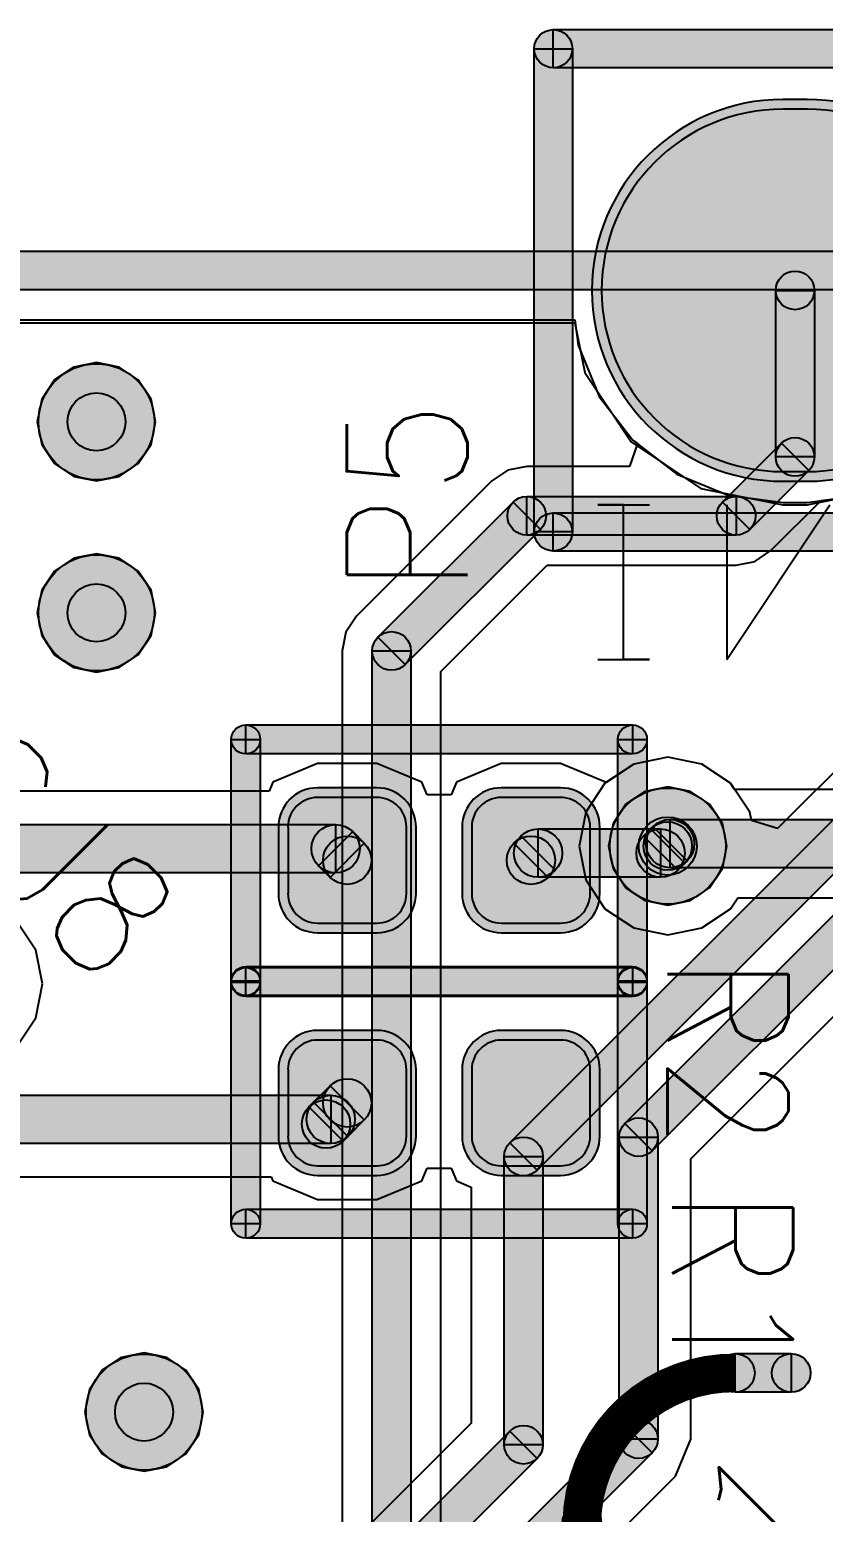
# Model space of a CAD drawing. Header units: millimetres. Extents: x -4 to 157, y -60 to 103.
# Drawn here: x 37.17 to 53.59, y 48.52 to 79.19 of the extents above; entities that cross this region are included whole.
import ezdxf

# ---------------------------------------------------------------- set-up
doc = ezdxf.new("R2010")
doc.units = ezdxf.units.MM
for name, color, linetype, true_color in [('BottomLayer', 5, 'Continuous', 0x0000ff), ('BottomOverlay', 7, 'Continuous', 0x999900), ('BottomPaste', 7, 'Continuous', 0x7f0000), ('BottomSolder', 6, 'Continuous', 0xff00ff), ('KeepOutLayer', 6, 'Continuous', 0xff00ff), ('MidLayer1', 7, 'Continuous', 0x7f0000), ('MidLayer2', 7, 'Continuous', 0x3f7f00), ('MultiLayer', 7, 'Continuous', 0xc0c0c0), ('TopLayer', 1, 'Continuous', 0xff0000), ('TopOverlay', 2, 'Continuous', 0xffff00), ('TopSolder', 7, 'Continuous', 0x7f007f)]:
    doc.layers.add(name, color=color, linetype=linetype, true_color=true_color)
doc.styles.add('textstyle34', font='standard')
doc.styles.add('textstyle35', font='standard')
doc.styles.add('textstyle36', font='standard')
doc.styles.add('textstyle38', font='standard')
doc.styles.add('textstyle49', font='standard')

msp = doc.modelspace()

# ---------------------------------------------------------------- hatches: boundary and pattern name
at = {"layer": 'BottomLayer', "true_color": 0x0000ff}
h = msp.add_hatch(color=5, dxfattribs=at)
edge = h.paths.add_edge_path(flags=0)
edge.add_arc((53.25, 73.8), 3.75, 270, 450)
edge.add_line((53.25, 77.55), (52.75, 77.55))
edge.add_arc((52.75, 73.8), 3.75, 90, 270)
edge.add_line((52.75, 70.05), (53.25, 70.05))
h = msp.add_hatch(color=5, dxfattribs=at)
edge = h.paths.add_edge_path(flags=0)
edge.add_arc((38.551, 71.081), 1.2, 0, 360)
h = msp.add_hatch(color=5, dxfattribs=at)
edge = h.paths.add_edge_path(flags=0)
edge.add_arc((38.551, 67.126), 1.2, 0, 360)
for points in [[(47.667, 55.597), (47.101, 56.163), (55.624, 64.685), (56.189, 64.12)], [(50.046, 55.996), (49.48, 56.562), (56.204, 63.285), (56.769, 62.72)], [(30.185, 61.747), (30.185, 62.747), (43.498, 62.747), (43.498, 61.747)], [(43.145, 61.894), (43.852, 62.601), (44.091, 62.361), (43.384, 61.654)], [(47.685, 61.656), (47.685, 62.656), (50.219, 62.656), (50.219, 61.656)], [(50.573, 61.802), (49.866, 62.509), (50.013, 62.657), (50.72, 61.95)], [(47.891, 61.654), (47.184, 62.361), (47.332, 62.509), (48.039, 61.802)], [(30.185, 56.147), (30.185, 57.147), (43.397, 57.147), (43.397, 56.147)], [(43.751, 56.294), (43.043, 57.001), (43.384, 57.342), (44.091, 56.635)], [(43.654, 56.197), (42.946, 56.904), (43.043, 57.001), (43.751, 56.294)], [(50.163, 50.031), (49.363, 50.031), (49.363, 56.279), (50.163, 56.279)], [(47.784, 49.916), (46.984, 49.916), (46.984, 55.88), (47.784, 55.88)], [(40.521, 40.224), (39.956, 40.79), (49.48, 50.314), (50.046, 49.749)], [(37.85, 39.815), (37.284, 40.381), (47.101, 50.198), (47.667, 49.633)]]:
    msp.add_hatch(color=5, dxfattribs=at).paths.add_polyline_path(points, flags=0)
h = msp.add_hatch(color=5, dxfattribs=at)
edge = h.paths.add_edge_path(flags=0)
edge.add_arc((50.367, 62.303), 1.2, 0, 360)
h = msp.add_hatch(color=5, dxfattribs=at)
edge = h.paths.add_edge_path(flags=0)
edge.add_arc((44.35, 61.32), 0.613, 270, 360)
edge.add_line((44.963, 61.32), (44.963, 62.695))
edge.add_arc((44.35, 62.695), 0.613, 0, 90)
edge.add_line((44.35, 63.308), (43.125, 63.308))
edge.add_arc((43.125, 62.695), 0.613, 90, 180)
edge.add_line((42.513, 62.695), (42.513, 61.32))
edge.add_arc((43.125, 61.32), 0.613, 180, 270)
edge.add_line((43.125, 60.708), (44.35, 60.708))
h = msp.add_hatch(color=5, dxfattribs=at)
edge = h.paths.add_edge_path(flags=0)
edge.add_arc((48.15, 61.32), 0.613, 270, 360)
edge.add_line((48.763, 61.32), (48.763, 62.695))
edge.add_arc((48.15, 62.695), 0.613, 0, 90)
edge.add_line((48.15, 63.308), (46.925, 63.308))
edge.add_arc((46.925, 62.695), 0.613, 90, 180)
edge.add_line((46.313, 62.695), (46.313, 61.32))
edge.add_arc((46.925, 61.32), 0.613, 180, 270)
edge.add_line((46.925, 60.708), (48.15, 60.708))
h = msp.add_hatch(color=5, dxfattribs=at)
edge = h.paths.add_edge_path(flags=0)
edge.add_arc((43.498, 62.247), 0.5, 0, 360)
h = msp.add_hatch(color=5, dxfattribs=at)
edge = h.paths.add_edge_path(flags=0)
edge.add_arc((43.498, 62.247), 0.5, 0, 360)
h = msp.add_hatch(color=5, dxfattribs=at)
edge = h.paths.add_edge_path(flags=0)
edge.add_arc((47.685, 62.156), 0.5, 0, 360)
h = msp.add_hatch(color=5, dxfattribs=at)
edge = h.paths.add_edge_path(flags=0)
edge.add_arc((47.685, 62.156), 0.5, 0, 360)
h = msp.add_hatch(color=5, dxfattribs=at)
edge = h.paths.add_edge_path(flags=0)
edge.add_arc((50.219, 62.156), 0.5, 0, 360)
h = msp.add_hatch(color=5, dxfattribs=at)
edge = h.paths.add_edge_path(flags=0)
edge.add_arc((50.219, 62.156), 0.5, 0, 360)
h = msp.add_hatch(color=5, dxfattribs=at)
edge = h.paths.add_edge_path(flags=0)
edge.add_arc((50.367, 62.303), 0.5, 0, 360)
h = msp.add_hatch(color=5, dxfattribs=at)
edge = h.paths.add_edge_path(flags=0)
edge.add_arc((43.738, 62.008), 0.5, 0, 360)
h = msp.add_hatch(color=5, dxfattribs=at)
edge = h.paths.add_edge_path(flags=0)
edge.add_arc((47.538, 62.008), 0.5, 0, 360)
h = msp.add_hatch(color=5, dxfattribs=at)
edge = h.paths.add_edge_path(flags=0)
edge.add_arc((44.35, 56.301), 0.613, 270, 360)
edge.add_line((44.963, 56.301), (44.963, 57.676))
edge.add_arc((44.35, 57.676), 0.613, 0, 90)
edge.add_line((44.35, 58.288), (43.125, 58.288))
edge.add_arc((43.125, 57.676), 0.613, 90, 180)
edge.add_line((42.513, 57.676), (42.513, 56.301))
edge.add_arc((43.125, 56.301), 0.613, 180, 270)
edge.add_line((43.125, 55.688), (44.35, 55.688))
h = msp.add_hatch(color=5, dxfattribs=at)
edge = h.paths.add_edge_path(flags=0)
edge.add_arc((48.15, 56.301), 0.613, 270, 360)
edge.add_line((48.763, 56.301), (48.763, 57.676))
edge.add_arc((48.15, 57.676), 0.613, 0, 90)
edge.add_line((48.15, 58.288), (46.925, 58.288))
edge.add_arc((46.925, 57.676), 0.613, 90, 180)
edge.add_line((46.313, 57.676), (46.313, 56.301))
edge.add_arc((46.925, 56.301), 0.613, 180, 270)
edge.add_line((46.925, 55.688), (48.15, 55.688))
h = msp.add_hatch(color=5, dxfattribs=at)
edge = h.paths.add_edge_path(flags=0)
edge.add_arc((43.738, 56.988), 0.5, 0, 360)
h = msp.add_hatch(color=5, dxfattribs=at)
edge = h.paths.add_edge_path(flags=0)
edge.add_arc((43.397, 56.647), 0.5, 0, 360)
h = msp.add_hatch(color=5, dxfattribs=at)
edge = h.paths.add_edge_path(flags=0)
edge.add_arc((43.397, 56.647), 0.5, 0, 360)
h = msp.add_hatch(color=5, dxfattribs=at)
edge = h.paths.add_edge_path(flags=0)
edge.add_arc((43.397, 56.647), 0.5, 0, 360)
h = msp.add_hatch(color=5, dxfattribs=at)
edge = h.paths.add_edge_path(flags=0)
edge.add_arc((43.3, 56.55), 0.5, 0, 360)
h = msp.add_hatch(color=5, dxfattribs=at)
edge = h.paths.add_edge_path(flags=0)
edge.add_arc((49.763, 56.279), 0.4, 0, 360)
h = msp.add_hatch(color=5, dxfattribs=at)
edge = h.paths.add_edge_path(flags=0)
edge.add_arc((49.763, 56.279), 0.4, 0, 360)
h = msp.add_hatch(color=5, dxfattribs=at)
edge = h.paths.add_edge_path(flags=0)
edge.add_arc((47.384, 55.88), 0.4, 0, 360)
h = msp.add_hatch(color=5, dxfattribs=at)
edge = h.paths.add_edge_path(flags=0)
edge.add_arc((47.384, 55.88), 0.4, 0, 360)
h = msp.add_hatch(color=5, dxfattribs=at)
edge = h.paths.add_edge_path(flags=0)
edge.add_arc((39.535, 50.591), 1.2, 0, 360)
h = msp.add_hatch(color=5, dxfattribs=at)
edge = h.paths.add_edge_path(flags=0)
edge.add_arc((47.384, 49.916), 0.4, 0, 360)
h = msp.add_hatch(color=5, dxfattribs=at)
edge = h.paths.add_edge_path(flags=0)
edge.add_arc((47.384, 49.916), 0.4, 0, 360)
h = msp.add_hatch(color=5, dxfattribs=at)
edge = h.paths.add_edge_path(flags=0)
edge.add_arc((49.763, 50.031), 0.4, 0, 360)
h = msp.add_hatch(color=5, dxfattribs=at)
edge = h.paths.add_edge_path(flags=0)
edge.add_arc((49.763, 50.031), 0.4, 0, 360)
at = {"layer": 'BottomOverlay', "true_color": 0x999900}
h = msp.add_hatch(color=54, dxfattribs=at)
edge = h.paths.add_edge_path(flags=0)
edge.add_arc((41.638, 64.508), 0.3, 0, 360)
h = msp.add_hatch(color=54, dxfattribs=at)
edge = h.paths.add_edge_path(flags=0)
edge.add_arc((41.638, 64.508), 0.3, 0, 360)
for points in [[(41.638, 64.208), (41.638, 64.808), (49.638, 64.808), (49.638, 64.208)], [(41.938, 59.508), (41.338, 59.508), (41.338, 64.508), (41.938, 64.508)], [(49.938, 59.508), (49.338, 59.508), (49.338, 64.508), (49.938, 64.508)], [(41.638, 59.208), (41.638, 59.808), (49.638, 59.808), (49.638, 59.208)], [(41.638, 59.188), (41.638, 59.788), (49.638, 59.788), (49.638, 59.188)], [(41.938, 54.488), (41.338, 54.488), (41.338, 59.488), (41.938, 59.488)], [(49.938, 54.488), (49.338, 54.488), (49.338, 59.488), (49.938, 59.488)], [(41.638, 54.188), (41.638, 54.788), (49.638, 54.788), (49.638, 54.188)]]:
    msp.add_hatch(color=54, dxfattribs=at).paths.add_polyline_path(points, flags=0)
h = msp.add_hatch(color=54, dxfattribs=at)
edge = h.paths.add_edge_path(flags=0)
edge.add_arc((49.638, 64.508), 0.3, 0, 360)
h = msp.add_hatch(color=54, dxfattribs=at)
edge = h.paths.add_edge_path(flags=0)
edge.add_arc((49.638, 64.508), 0.3, 0, 360)
h = msp.add_hatch(color=54, dxfattribs=at)
edge = h.paths.add_edge_path(flags=0)
edge.add_arc((41.638, 59.508), 0.3, 0, 360)
h = msp.add_hatch(color=54, dxfattribs=at)
edge = h.paths.add_edge_path(flags=0)
edge.add_arc((41.638, 59.508), 0.3, 0, 360)
h = msp.add_hatch(color=54, dxfattribs=at)
edge = h.paths.add_edge_path(flags=0)
edge.add_arc((41.638, 59.488), 0.3, 0, 360)
h = msp.add_hatch(color=54, dxfattribs=at)
edge = h.paths.add_edge_path(flags=0)
edge.add_arc((41.638, 59.488), 0.3, 0, 360)
h = msp.add_hatch(color=54, dxfattribs=at)
edge = h.paths.add_edge_path(flags=0)
edge.add_arc((49.638, 59.508), 0.3, 0, 360)
h = msp.add_hatch(color=54, dxfattribs=at)
edge = h.paths.add_edge_path(flags=0)
edge.add_arc((49.638, 59.508), 0.3, 0, 360)
h = msp.add_hatch(color=54, dxfattribs=at)
edge = h.paths.add_edge_path(flags=0)
edge.add_arc((49.638, 59.488), 0.3, 0, 360)
h = msp.add_hatch(color=54, dxfattribs=at)
edge = h.paths.add_edge_path(flags=0)
edge.add_arc((49.638, 59.488), 0.3, 0, 360)
h = msp.add_hatch(color=54, dxfattribs=at)
edge = h.paths.add_edge_path(flags=0)
edge.add_arc((41.638, 54.488), 0.3, 0, 360)
h = msp.add_hatch(color=54, dxfattribs=at)
edge = h.paths.add_edge_path(flags=0)
edge.add_arc((41.638, 54.488), 0.3, 0, 360)
h = msp.add_hatch(color=54, dxfattribs=at)
edge = h.paths.add_edge_path(flags=0)
edge.add_arc((49.638, 54.488), 0.3, 0, 360)
h = msp.add_hatch(color=54, dxfattribs=at)
edge = h.paths.add_edge_path(flags=0)
edge.add_arc((49.638, 54.488), 0.3, 0, 360)
at = {"layer": 'BottomPaste', "true_color": 0x7f0000}
h = msp.add_hatch(color=16, dxfattribs=at)
edge = h.paths.add_edge_path(flags=0)
edge.add_arc((44.35, 61.32), 0.613, 270, 360)
edge.add_line((44.963, 61.32), (44.963, 62.695))
edge.add_arc((44.35, 62.695), 0.613, 0, 90)
edge.add_line((44.35, 63.308), (43.125, 63.308))
edge.add_arc((43.125, 62.695), 0.613, 90, 180)
edge.add_line((42.513, 62.695), (42.513, 61.32))
edge.add_arc((43.125, 61.32), 0.613, 180, 270)
edge.add_line((43.125, 60.708), (44.35, 60.708))
h = msp.add_hatch(color=16, dxfattribs=at)
edge = h.paths.add_edge_path(flags=0)
edge.add_arc((48.15, 61.32), 0.613, 270, 360)
edge.add_line((48.763, 61.32), (48.763, 62.695))
edge.add_arc((48.15, 62.695), 0.613, 0, 90)
edge.add_line((48.15, 63.308), (46.925, 63.308))
edge.add_arc((46.925, 62.695), 0.613, 90, 180)
edge.add_line((46.313, 62.695), (46.313, 61.32))
edge.add_arc((46.925, 61.32), 0.613, 180, 270)
edge.add_line((46.925, 60.708), (48.15, 60.708))
h = msp.add_hatch(color=16, dxfattribs=at)
edge = h.paths.add_edge_path(flags=0)
edge.add_arc((44.35, 56.301), 0.613, 270, 360)
edge.add_line((44.963, 56.301), (44.963, 57.676))
edge.add_arc((44.35, 57.676), 0.613, 0, 90)
edge.add_line((44.35, 58.288), (43.125, 58.288))
edge.add_arc((43.125, 57.676), 0.613, 90, 180)
edge.add_line((42.513, 57.676), (42.513, 56.301))
edge.add_arc((43.125, 56.301), 0.613, 180, 270)
edge.add_line((43.125, 55.688), (44.35, 55.688))
h = msp.add_hatch(color=16, dxfattribs=at)
edge = h.paths.add_edge_path(flags=0)
edge.add_arc((48.15, 56.301), 0.613, 270, 360)
edge.add_line((48.763, 56.301), (48.763, 57.676))
edge.add_arc((48.15, 57.676), 0.613, 0, 90)
edge.add_line((48.15, 58.288), (46.925, 58.288))
edge.add_arc((46.925, 57.676), 0.613, 90, 180)
edge.add_line((46.313, 57.676), (46.313, 56.301))
edge.add_arc((46.925, 56.301), 0.613, 180, 270)
edge.add_line((46.925, 55.688), (48.15, 55.688))
at = {"layer": 'BottomSolder', "true_color": 0xff00ff}
h = msp.add_hatch(color=6, dxfattribs=at)
edge = h.paths.add_edge_path(flags=0)
edge.add_arc((53.25, 73.8), 3.95, 270, 450)
edge.add_line((53.25, 77.75), (52.75, 77.75))
edge.add_arc((52.75, 73.8), 3.95, 90, 270)
edge.add_line((52.75, 69.85), (53.25, 69.85))
h = msp.add_hatch(color=6, dxfattribs=at)
edge = h.paths.add_edge_path(flags=0)
edge.add_arc((44.35, 61.32), 0.812, 270, 360)
edge.add_line((45.163, 61.32), (45.163, 62.695))
edge.add_arc((44.35, 62.695), 0.812, 0, 90)
edge.add_line((44.35, 63.508), (43.125, 63.508))
edge.add_arc((43.125, 62.695), 0.812, 90, 180)
edge.add_line((42.313, 62.695), (42.313, 61.32))
edge.add_arc((43.125, 61.32), 0.812, 180, 270)
edge.add_line((43.125, 60.508), (44.35, 60.508))
h = msp.add_hatch(color=6, dxfattribs=at)
edge = h.paths.add_edge_path(flags=0)
edge.add_arc((48.15, 61.32), 0.812, 270, 360)
edge.add_line((48.963, 61.32), (48.963, 62.695))
edge.add_arc((48.15, 62.695), 0.812, 0, 90)
edge.add_line((48.15, 63.508), (46.925, 63.508))
edge.add_arc((46.925, 62.695), 0.812, 90, 180)
edge.add_line((46.113, 62.695), (46.113, 61.32))
edge.add_arc((46.925, 61.32), 0.812, 180, 270)
edge.add_line((46.925, 60.508), (48.15, 60.508))
h = msp.add_hatch(color=6, dxfattribs=at)
edge = h.paths.add_edge_path(flags=0)
edge.add_arc((44.35, 56.301), 0.812, 270, 360)
edge.add_line((45.163, 56.301), (45.163, 57.676))
edge.add_arc((44.35, 57.676), 0.812, 0, 90)
edge.add_line((44.35, 58.488), (43.125, 58.488))
edge.add_arc((43.125, 57.676), 0.812, 90, 180)
edge.add_line((42.313, 57.676), (42.313, 56.301))
edge.add_arc((43.125, 56.301), 0.812, 180, 270)
edge.add_line((43.125, 55.488), (44.35, 55.488))
h = msp.add_hatch(color=6, dxfattribs=at)
edge = h.paths.add_edge_path(flags=0)
edge.add_arc((48.15, 56.301), 0.812, 270, 360)
edge.add_line((48.963, 56.301), (48.963, 57.676))
edge.add_arc((48.15, 57.676), 0.812, 0, 90)
edge.add_line((48.15, 58.488), (46.925, 58.488))
edge.add_arc((46.925, 57.676), 0.812, 90, 180)
edge.add_line((46.113, 57.676), (46.113, 56.301))
edge.add_arc((46.925, 56.301), 0.812, 180, 270)
edge.add_line((46.925, 55.488), (48.15, 55.488))
at = {"layer": 'KeepOutLayer', "true_color": 0xff00ff}
msp.add_hatch(color=6, dxfattribs=at).paths.add_polyline_path([(33.63, 73.813), (33.63, 74.613), (112.37, 74.613), (112.37, 73.813)], flags=0)
at = {"layer": 'MidLayer1', "true_color": 0x7f0000}
h = msp.add_hatch(color=16, dxfattribs=at)
edge = h.paths.add_edge_path(flags=0)
edge.add_arc((53.25, 73.8), 3.75, 270, 450)
edge.add_line((53.25, 77.55), (52.75, 77.55))
edge.add_arc((52.75, 73.8), 3.75, 90, 270)
edge.add_line((52.75, 70.05), (53.25, 70.05))
h = msp.add_hatch(color=16, dxfattribs=at)
edge = h.paths.add_edge_path(flags=0)
edge.add_arc((38.551, 71.081), 1.2, 0, 360)
h = msp.add_hatch(color=16, dxfattribs=at)
edge = h.paths.add_edge_path(flags=0)
edge.add_arc((38.551, 67.126), 1.2, 0, 360)
h = msp.add_hatch(color=16, dxfattribs=at)
edge = h.paths.add_edge_path(flags=0)
edge.add_arc((50.367, 62.303), 0.6, 0, 360)
h = msp.add_hatch(color=16, dxfattribs=at)
edge = h.paths.add_edge_path(flags=0)
edge.add_arc((39.535, 50.591), 1.2, 0, 360)
at = {"layer": 'MidLayer2', "true_color": 0x3f7f00}
h = msp.add_hatch(color=76, dxfattribs=at)
edge = h.paths.add_edge_path(flags=0)
edge.add_arc((53.25, 73.8), 3.75, 270, 450)
edge.add_line((53.25, 77.55), (52.75, 77.55))
edge.add_arc((52.75, 73.8), 3.75, 90, 270)
edge.add_line((52.75, 70.05), (53.25, 70.05))
h = msp.add_hatch(color=76, dxfattribs=at)
edge = h.paths.add_edge_path(flags=0)
edge.add_arc((38.551, 71.081), 0.6, 0, 360)
h = msp.add_hatch(color=76, dxfattribs=at)
edge = h.paths.add_edge_path(flags=0)
edge.add_arc((38.551, 67.126), 0.6, 0, 360)
h = msp.add_hatch(color=76, dxfattribs=at)
edge = h.paths.add_edge_path(flags=0)
edge.add_arc((50.367, 62.303), 0.6, 0, 360)
h = msp.add_hatch(color=76, dxfattribs=at)
edge = h.paths.add_edge_path(flags=0)
edge.add_arc((39.535, 50.591), 0.6, 0, 360)
at = {"layer": 'MultiLayer', "true_color": 0xc0c0c0}
h = msp.add_hatch(color=9, dxfattribs=at)
edge = h.paths.add_edge_path(flags=0)
edge.add_arc((53.25, 73.8), 3.75, 270, 450)
edge.add_line((53.25, 77.55), (52.75, 77.55))
edge.add_arc((52.75, 73.8), 3.75, 90, 270)
edge.add_line((52.75, 70.05), (53.25, 70.05))
at = {"layer": 'TopLayer', "true_color": 0xff0000}
h = msp.add_hatch(color=1, dxfattribs=at)
edge = h.paths.add_edge_path(flags=0)
edge.add_arc((53.25, 73.8), 3.75, 270, 450)
edge.add_line((53.25, 77.55), (52.75, 77.55))
edge.add_arc((52.75, 73.8), 3.75, 90, 270)
edge.add_line((52.75, 70.05), (53.25, 70.05))
h = msp.add_hatch(color=1, dxfattribs=at)
edge = h.paths.add_edge_path(flags=0)
edge.add_arc((53, 73.8), 0.4, 0, 360)
for points in [[(53.4, 70.354), (52.6, 70.354), (52.6, 73.8), (53.4, 73.8)], [(52.063, 68.852), (51.497, 69.417), (52.717, 70.637), (53.283, 70.071)], [(44.936, 66.056), (44.371, 66.621), (47.167, 69.417), (47.732, 68.852)], [(47.45, 68.735), (47.45, 69.535), (51.78, 69.535), (51.78, 68.735)], [(45.054, 35.729), (44.254, 35.729), (44.254, 66.339), (45.054, 66.339)], [(50.72, 61.95), (50.013, 62.657), (50.062, 62.706), (50.77, 61.999)], [(50.416, 61.852), (50.416, 62.852), (57.99, 62.852), (57.99, 61.852)]]:
    msp.add_hatch(color=1, dxfattribs=at).paths.add_polyline_path(points, flags=0)
h = msp.add_hatch(color=1, dxfattribs=at)
edge = h.paths.add_edge_path(flags=0)
edge.add_arc((38.551, 71.081), 1.2, 0, 360)
h = msp.add_hatch(color=1, dxfattribs=at)
edge = h.paths.add_edge_path(flags=0)
edge.add_arc((53, 70.354), 0.4, 0, 360)
h = msp.add_hatch(color=1, dxfattribs=at)
edge = h.paths.add_edge_path(flags=0)
edge.add_arc((53, 70.354), 0.4, 0, 360)
h = msp.add_hatch(color=1, dxfattribs=at)
edge = h.paths.add_edge_path(flags=0)
edge.add_arc((47.45, 69.135), 0.4, 0, 360)
h = msp.add_hatch(color=1, dxfattribs=at)
edge = h.paths.add_edge_path(flags=0)
edge.add_arc((47.45, 69.135), 0.4, 0, 360)
h = msp.add_hatch(color=1, dxfattribs=at)
edge = h.paths.add_edge_path(flags=0)
edge.add_arc((51.78, 69.135), 0.4, 0, 360)
h = msp.add_hatch(color=1, dxfattribs=at)
edge = h.paths.add_edge_path(flags=0)
edge.add_arc((51.78, 69.135), 0.4, 0, 360)
h = msp.add_hatch(color=1, dxfattribs=at)
edge = h.paths.add_edge_path(flags=0)
edge.add_arc((38.551, 67.126), 1.2, 0, 360)
h = msp.add_hatch(color=1, dxfattribs=at)
edge = h.paths.add_edge_path(flags=0)
edge.add_arc((44.654, 66.339), 0.4, 0, 360)
h = msp.add_hatch(color=1, dxfattribs=at)
edge = h.paths.add_edge_path(flags=0)
edge.add_arc((44.654, 66.339), 0.4, 0, 360)
h = msp.add_hatch(color=1, dxfattribs=at)
edge = h.paths.add_edge_path(flags=0)
edge.add_arc((50.367, 62.303), 1.2, 0, 360)
h = msp.add_hatch(color=1, dxfattribs=at)
edge = h.paths.add_edge_path(flags=0)
edge.add_arc((50.367, 62.303), 0.5, 0, 360)
h = msp.add_hatch(color=1, dxfattribs=at)
edge = h.paths.add_edge_path(flags=0)
edge.add_arc((50.416, 62.352), 0.5, 0, 360)
h = msp.add_hatch(color=1, dxfattribs=at)
edge = h.paths.add_edge_path(flags=0)
edge.add_arc((50.416, 62.352), 0.5, 0, 360)
h = msp.add_hatch(color=1, dxfattribs=at)
edge = h.paths.add_edge_path(flags=0)
edge.add_arc((39.535, 50.591), 1.2, 0, 360)
at = {"layer": 'TopOverlay', "true_color": 0xffff00}
h = msp.add_hatch(color=2, dxfattribs=at)
edge = h.paths.add_edge_path(flags=0)
edge.add_arc((48, 78.8), 0.394, 0, 360)
h = msp.add_hatch(color=2, dxfattribs=at)
edge = h.paths.add_edge_path(flags=0)
edge.add_arc((48, 78.8), 0.394, 0, 360)
for points in [[(48, 78.406), (48, 79.194), (98, 79.194), (98, 78.406)], [(48.394, 68.8), (47.606, 68.8), (47.606, 78.8), (48.394, 78.8)], [(48, 68.406), (48, 69.194), (98, 69.194), (98, 68.406)], [(51.765, 51), (51.765, 51.8), (52.921, 51.8), (52.921, 51)]]:
    msp.add_hatch(color=2, dxfattribs=at).paths.add_polyline_path(points, flags=0)
h = msp.add_hatch(color=2, dxfattribs=at)
edge = h.paths.add_edge_path(flags=0)
edge.add_arc((48, 68.8), 0.394, 0, 360)
h = msp.add_hatch(color=2, dxfattribs=at)
edge = h.paths.add_edge_path(flags=0)
edge.add_arc((48, 68.8), 0.394, 0, 360)
h = msp.add_hatch(color=2, dxfattribs=at)
edge = h.paths.add_edge_path(flags=0)
edge.add_arc((51.765, 51.4), 0.4, 0, 360)
h = msp.add_hatch(color=2, dxfattribs=at)
edge = h.paths.add_edge_path(flags=0)
edge.add_arc((51.765, 51.4), 0.4, 0, 360)
h = msp.add_hatch(color=2, dxfattribs=at)
edge = h.paths.add_edge_path(flags=0)
edge.add_arc((52.921, 51.4), 0.4, 0, 360)
h = msp.add_hatch(color=2, dxfattribs=at)
edge = h.paths.add_edge_path(flags=0)
edge.add_arc((48.591, 48.3), 0.4, 0, 360)
h = msp.add_hatch(color=2, dxfattribs=at)
edge = h.paths.add_edge_path(flags=0)
edge.add_arc((48.591, 48.3), 0.4, 0, 360)
at = {"layer": 'TopSolder', "true_color": 0x7f007f}
h = msp.add_hatch(color=216, dxfattribs=at)
edge = h.paths.add_edge_path(flags=0)
edge.add_arc((53.25, 73.8), 3.95, 270, 450)
edge.add_line((53.25, 77.75), (52.75, 77.75))
edge.add_arc((52.75, 73.8), 3.95, 90, 270)
edge.add_line((52.75, 69.85), (53.25, 69.85))

# ---------------------------------------------------------------- linework, layer by layer
at = {"layer": 'BottomLayer', "color": 5, "true_color": 0x0000ff}
for p, q in [((53.25, 77.55), (52.75, 77.55)), ((52.75, 70.05), (53.25, 70.05)), ((47.101, 56.163), (55.624, 64.685)), ((56.189, 64.12), (47.667, 55.597)), ((44.35, 63.308), (43.125, 63.308)), ((48.15, 63.308), (46.925, 63.308)), ((49.48, 56.562), (56.204, 63.285)), ((30.185, 62.747), (43.498, 62.747)), ((42.513, 62.695), (42.513, 61.32)), ((43.145, 61.894), (43.852, 62.601)), ((43.498, 62.747), (43.498, 61.747)), ((43.852, 62.601), (44.091, 62.361)), ((44.963, 61.32), (44.963, 62.695)), ((46.313, 62.695), (46.313, 61.32)), ((47.685, 61.656), (47.685, 62.656)), ((47.685, 62.656), (50.219, 62.656)), ((48.763, 61.32), (48.763, 62.695)), ((49.866, 62.509), (50.013, 62.657)), ((50.013, 62.657), (50.72, 61.95)), ((56.769, 62.72), (50.046, 55.996)), ((50.219, 62.656), (50.219, 61.656)), ((44.091, 62.361), (43.384, 61.654)), ((47.184, 62.361), (47.332, 62.509)), ((47.891, 61.654), (47.184, 62.361)), ((47.332, 62.509), (48.039, 61.802)), ((50.573, 61.802), (49.866, 62.509)), ((43.498, 61.747), (30.185, 61.747)), ((43.384, 61.654), (43.145, 61.894)), ((48.039, 61.802), (47.891, 61.654)), ((50.72, 61.95), (50.573, 61.802)), ((50.219, 61.656), (47.685, 61.656)), ((43.125, 60.708), (44.35, 60.708)), ((46.925, 60.708), (48.15, 60.708)), ((44.35, 58.288), (43.125, 58.288)), ((48.15, 58.288), (46.925, 58.288)), ((42.513, 57.676), (42.513, 56.301)), ((44.963, 56.301), (44.963, 57.676)), ((46.313, 57.676), (46.313, 56.301)), ((48.763, 56.301), (48.763, 57.676)), ((30.185, 57.147), (43.397, 57.147)), ((43.043, 57.001), (43.384, 57.342)), ((43.384, 57.342), (44.091, 56.635)), ((43.397, 57.147), (43.397, 56.147)), ((42.946, 56.904), (43.043, 57.001)), ((43.654, 56.197), (42.946, 56.904)), ((43.751, 56.294), (43.043, 57.001)), ((43.043, 57.001), (43.751, 56.294)), ((44.091, 56.635), (43.751, 56.294)), ((50.046, 55.996), (49.48, 56.562)), ((43.397, 56.147), (30.185, 56.147)), ((43.751, 56.294), (43.654, 56.197)), ((47.667, 55.597), (47.101, 56.163)), ((49.363, 50.031), (49.363, 56.279)), ((49.363, 56.279), (50.163, 56.279)), ((50.163, 56.279), (50.163, 50.031)), ((46.984, 49.916), (46.984, 55.88)), ((46.984, 55.88), (47.784, 55.88)), ((47.784, 55.88), (47.784, 49.916)), ((43.125, 55.688), (44.35, 55.688)), ((46.925, 55.688), (48.15, 55.688)), ((39.956, 40.79), (49.48, 50.314)), ((49.48, 50.314), (50.046, 49.749)), ((37.284, 40.381), (47.101, 50.198)), ((47.101, 50.198), (47.667, 49.633)), ((50.163, 50.031), (49.363, 50.031)), ((50.046, 49.749), (40.521, 40.224)), ((47.784, 49.916), (46.984, 49.916)), ((47.667, 49.633), (37.85, 39.815))]:
    msp.add_line(p, q, dxfattribs=at)
at = {"layer": 'BottomLayer'}
for p, q in [((33.63, 73.13), (48.448, 73.13)), ((48.448, 73.13), (48.652, 72.103)), ((48.652, 72.103), (49.614, 70.664)), ((49.614, 70.664), (51.053, 69.702)), ((51.053, 69.702), (52.75, 69.365)), ((53.25, 69.365), (54.947, 69.702)), ((52.75, 69.365), (53.25, 69.365)), ((55.141, 65.168), (52.64, 62.666)), ((50.367, 64.138), (49.664, 63.999)), ((51.069, 63.999), (50.367, 64.138)), ((43.125, 64.008), (42.197, 63.623)), ((44.35, 64.008), (43.125, 64.008)), ((45.278, 63.623), (44.35, 64.008)), ((46.925, 64.008), (45.997, 63.623)), ((48.15, 64.008), (46.925, 64.008)), ((49.078, 63.623), (48.15, 64.008)), ((49.664, 63.999), (49.095, 63.618)), ((51.664, 63.601), (51.069, 63.999)), ((42.197, 63.623), (42.121, 63.438)), ((45.388, 63.359), (45.278, 63.623)), ((45.997, 63.623), (45.888, 63.359)), ((49.095, 63.618), (49.078, 63.623)), ((52.062, 63.005), (51.664, 63.601)), ((42.121, 63.438), (32.448, 63.438)), ((45.888, 63.359), (45.388, 63.359)), ((52.097, 62.831), (52.062, 63.005)), ((52.64, 62.666), (52.097, 62.831)), ((50.845, 55.831), (56.213, 61.199)), ((45.278, 55.373), (45.388, 55.637)), ((45.388, 55.637), (45.888, 55.637)), ((45.888, 55.637), (45.997, 55.373)), ((50.845, 50.031), (50.845, 55.831)), ((32.448, 55.457), (42.162, 55.457)), ((42.162, 55.457), (42.197, 55.373)), ((42.197, 55.373), (43.125, 54.988)), ((44.35, 54.988), (45.278, 55.373)), ((45.997, 55.373), (46.302, 55.247)), ((46.302, 55.247), (46.302, 50.364)), ((43.125, 54.988), (44.35, 54.988)), ((46.302, 50.364), (36.802, 40.864)), ((50.528, 49.266), (50.845, 50.031)), ((50.845, 50.031), (50.845, 50.031)), ((41.321, 40.059), (50.528, 49.266)), ((50.528, 49.266), (50.528, 49.266))]:
    msp.add_line(p, q, dxfattribs=at)
at = {"layer": 'BottomLayer', "color": 5, "true_color": 0x0000ff}
for centre in [(38.551, 71.081), (38.551, 67.126), (50.367, 62.303), (39.535, 50.591)]:
    msp.add_circle(centre, 1.2, dxfattribs=at)
at = {"layer": 'BottomLayer'}
for centre, radius in [((43.498, 62.247), 0.5), ((43.498, 62.247), 0.5), ((47.685, 62.156), 0.5), ((47.685, 62.156), 0.5), ((50.219, 62.156), 0.5), ((50.219, 62.156), 0.5), ((50.367, 62.303), 0.5), ((43.738, 62.008), 0.5), ((47.538, 62.008), 0.5), ((43.738, 56.988), 0.5), ((43.397, 56.647), 0.5), ((43.397, 56.647), 0.5), ((43.397, 56.647), 0.5), ((43.3, 56.55), 0.5), ((49.763, 56.279), 0.4), ((49.763, 56.279), 0.4), ((47.384, 55.88), 0.4), ((47.384, 55.88), 0.4), ((47.384, 49.916), 0.4), ((47.384, 49.916), 0.4), ((49.763, 50.031), 0.4), ((49.763, 50.031), 0.4)]:
    msp.add_circle(centre, radius, dxfattribs=at)
at = {"layer": 'BottomLayer', "color": 5, "true_color": 0x0000ff}
for centre, radius, start, end in [((52.75, 73.8), 3.75, 90, 270), ((53.25, 73.8), 3.75, 270, 90), ((43.125, 62.695), 0.613, 90, 180), ((44.35, 62.695), 0.613, 0, 90), ((46.925, 62.695), 0.613, 90, 180), ((48.15, 62.695), 0.613, 0, 90), ((43.125, 61.32), 0.613, 180, 270), ((44.35, 61.32), 0.613, 270, 0), ((46.925, 61.32), 0.613, 180, 270), ((48.15, 61.32), 0.613, 270, 0), ((43.125, 57.676), 0.613, 90, 180), ((44.35, 57.676), 0.613, 0, 90), ((46.925, 57.676), 0.613, 90, 180), ((48.15, 57.676), 0.613, 0, 90), ((43.125, 56.301), 0.613, 180, 270), ((44.35, 56.301), 0.613, 270, 0), ((46.925, 56.301), 0.613, 180, 270), ((48.15, 56.301), 0.613, 270, 0)]:
    msp.add_arc(centre, radius, start, end, dxfattribs=at)
at = {"layer": 'BottomOverlay'}
for p, q in [((49.455, 69.36), (48.922, 69.36)), ((48.922, 69.36), (49.988, 69.36)), ((49.455, 66.161), (49.455, 69.36)), ((51.588, 69.36), (51.588, 66.161)), ((51.588, 66.161), (53.72, 69.36)), ((48.922, 66.161), (49.988, 66.161)), ((49.988, 66.161), (49.455, 66.161))]:
    msp.add_line(p, q, dxfattribs=at)
at = {"layer": 'BottomOverlay', "color": 54, "true_color": 0x999900}
for p, q in [((41.638, 64.208), (41.638, 64.808)), ((41.638, 64.808), (49.638, 64.808)), ((49.638, 64.808), (49.638, 64.208)), ((41.338, 59.508), (41.338, 64.508)), ((41.338, 64.508), (41.938, 64.508)), ((41.938, 64.508), (41.938, 59.508)), ((49.338, 59.508), (49.338, 64.508)), ((49.338, 64.508), (49.938, 64.508)), ((49.938, 64.508), (49.938, 59.508)), ((49.638, 64.208), (41.638, 64.208)), ((41.638, 59.208), (41.638, 59.808)), ((41.638, 59.808), (49.638, 59.808)), ((41.638, 59.188), (41.638, 59.788)), ((41.638, 59.788), (49.638, 59.788)), ((49.638, 59.808), (49.638, 59.208)), ((49.638, 59.788), (49.638, 59.188)), ((41.938, 59.508), (41.338, 59.508)), ((41.338, 54.488), (41.338, 59.488)), ((41.338, 59.488), (41.938, 59.488)), ((41.938, 59.488), (41.938, 54.488)), ((49.938, 59.508), (49.338, 59.508)), ((49.338, 54.488), (49.338, 59.488)), ((49.338, 59.488), (49.938, 59.488)), ((49.938, 59.488), (49.938, 54.488)), ((49.638, 59.208), (41.638, 59.208)), ((49.638, 59.188), (41.638, 59.188)), ((41.638, 54.188), (41.638, 54.788)), ((41.638, 54.788), (49.638, 54.788)), ((49.638, 54.788), (49.638, 54.188)), ((41.938, 54.488), (41.338, 54.488)), ((49.938, 54.488), (49.338, 54.488)), ((49.638, 54.188), (41.638, 54.188))]:
    msp.add_line(p, q, dxfattribs=at)
at = {"layer": 'BottomOverlay'}
for centre in [(41.638, 64.508), (41.638, 64.508), (49.638, 64.508), (49.638, 64.508), (41.638, 59.508), (41.638, 59.508), (41.638, 59.488), (41.638, 59.488), (49.638, 59.508), (49.638, 59.508), (49.638, 59.488), (49.638, 59.488), (41.638, 54.488), (41.638, 54.488), (49.638, 54.488), (49.638, 54.488)]:
    msp.add_circle(centre, 0.3, dxfattribs=at)
at = {"layer": 'BottomPaste', "color": 16, "true_color": 0x7f0000}
for p, q in [((44.35, 63.308), (43.125, 63.308)), ((48.15, 63.308), (46.925, 63.308)), ((42.513, 62.695), (42.513, 61.32)), ((44.963, 61.32), (44.963, 62.695)), ((46.313, 62.695), (46.313, 61.32)), ((48.763, 61.32), (48.763, 62.695)), ((43.125, 60.708), (44.35, 60.708)), ((46.925, 60.708), (48.15, 60.708)), ((44.35, 58.288), (43.125, 58.288)), ((48.15, 58.288), (46.925, 58.288)), ((42.513, 57.676), (42.513, 56.301)), ((44.963, 56.301), (44.963, 57.676)), ((46.313, 57.676), (46.313, 56.301)), ((48.763, 56.301), (48.763, 57.676)), ((43.125, 55.688), (44.35, 55.688)), ((46.925, 55.688), (48.15, 55.688))]:
    msp.add_line(p, q, dxfattribs=at)
for centre, start, end in [((43.125, 62.695), 90, 180), ((44.35, 62.695), 0, 90), ((46.925, 62.695), 90, 180), ((48.15, 62.695), 0, 90), ((43.125, 61.32), 180, 270), ((44.35, 61.32), 270, 0), ((46.925, 61.32), 180, 270), ((48.15, 61.32), 270, 0), ((43.125, 57.676), 90, 180), ((44.35, 57.676), 0, 90), ((46.925, 57.676), 90, 180), ((48.15, 57.676), 0, 90), ((43.125, 56.301), 180, 270), ((44.35, 56.301), 270, 0), ((46.925, 56.301), 180, 270), ((48.15, 56.301), 270, 0)]:
    msp.add_arc(centre, 0.613, start, end, dxfattribs=at)
at = {"layer": 'BottomSolder', "color": 6, "true_color": 0xff00ff}
for p, q in [((53.25, 77.75), (52.75, 77.75)), ((52.75, 69.85), (53.25, 69.85)), ((44.35, 63.508), (43.125, 63.508)), ((48.15, 63.508), (46.925, 63.508)), ((42.313, 62.695), (42.313, 61.32)), ((45.163, 61.32), (45.163, 62.695)), ((46.113, 62.695), (46.113, 61.32)), ((48.963, 61.32), (48.963, 62.695)), ((43.125, 60.508), (44.35, 60.508)), ((46.925, 60.508), (48.15, 60.508)), ((44.35, 58.488), (43.125, 58.488)), ((48.15, 58.488), (46.925, 58.488)), ((42.313, 57.676), (42.313, 56.301)), ((45.163, 56.301), (45.163, 57.676)), ((46.113, 57.676), (46.113, 56.301)), ((48.963, 56.301), (48.963, 57.676)), ((43.125, 55.488), (44.35, 55.488)), ((46.925, 55.488), (48.15, 55.488))]:
    msp.add_line(p, q, dxfattribs=at)
for centre, radius, start, end in [((52.75, 73.8), 3.95, 90, 270), ((53.25, 73.8), 3.95, 270, 90), ((43.125, 62.695), 0.812, 90, 180), ((44.35, 62.695), 0.812, 0, 90), ((46.925, 62.695), 0.812, 90, 180), ((48.15, 62.695), 0.812, 0, 90), ((43.125, 61.32), 0.812, 180, 270), ((44.35, 61.32), 0.812, 270, 0), ((46.925, 61.32), 0.812, 180, 270), ((48.15, 61.32), 0.812, 270, 0), ((43.125, 57.676), 0.812, 90, 180), ((44.35, 57.676), 0.812, 0, 90), ((46.925, 57.676), 0.812, 90, 180), ((48.15, 57.676), 0.812, 0, 90), ((43.125, 56.301), 0.812, 180, 270), ((44.35, 56.301), 0.812, 270, 0), ((46.925, 56.301), 0.812, 180, 270), ((48.15, 56.301), 0.812, 270, 0)]:
    msp.add_arc(centre, radius, start, end, dxfattribs=at)
at = {"layer": 'KeepOutLayer', "color": 6, "true_color": 0xff00ff}
for p, q in [((33.63, 74.613), (112.37, 74.613)), ((112.37, 73.813), (33.63, 73.813))]:
    msp.add_line(p, q, dxfattribs=at)
at = {"layer": 'MidLayer1', "color": 16, "true_color": 0x7f0000}
for p, q in [((53.25, 77.55), (52.75, 77.55)), ((52.75, 70.05), (53.25, 70.05))]:
    msp.add_line(p, q, dxfattribs=at)
at = {"layer": 'MidLayer1'}
for p, q in [((33.63, 73.193), (48.442, 73.193)), ((48.442, 73.193), (48.512, 72.664)), ((48.512, 72.664), (48.95, 71.606)), ((48.95, 71.606), (49.648, 70.698)), ((49.648, 70.698), (50.556, 70)), ((50.556, 70), (51.614, 69.562)), ((51.614, 69.562), (52.75, 69.412)), ((52.75, 69.412), (53.25, 69.412)), ((53.25, 69.412), (54.386, 69.562)), ((50.367, 63.527), (49.899, 63.434)), ((50.835, 63.434), (50.367, 63.527)), ((49.899, 63.434), (49.502, 63.168)), ((51.232, 63.168), (50.835, 63.434)), ((49.502, 63.168), (49.236, 62.771)), ((51.497, 62.771), (51.232, 63.168)), ((49.236, 62.771), (49.143, 62.303)), ((51.59, 62.303), (51.497, 62.771)), ((49.143, 62.303), (49.236, 61.835)), ((51.497, 61.835), (51.59, 62.303)), ((49.236, 61.835), (49.502, 61.438)), ((51.232, 61.438), (51.497, 61.835)), ((49.502, 61.438), (49.899, 61.173)), ((50.835, 61.173), (51.232, 61.438)), ((49.899, 61.173), (50.367, 61.08)), ((50.367, 61.08), (50.835, 61.173)), ((37.294, 60.151), (36.896, 60.747)), ((37.434, 59.449), (37.294, 60.151)), ((37.294, 58.746), (37.434, 59.449)), ((36.896, 58.151), (37.294, 58.746))]:
    msp.add_line(p, q, dxfattribs=at)
at = {"layer": 'MidLayer1', "color": 16, "true_color": 0x7f0000}
for centre, radius in [((38.551, 71.081), 1.2), ((38.551, 67.126), 1.2), ((50.367, 62.303), 0.6), ((39.535, 50.591), 1.2)]:
    msp.add_circle(centre, radius, dxfattribs=at)
for centre, start, end in [((52.75, 73.8), 90, 270), ((53.25, 73.8), 270, 90)]:
    msp.add_arc(centre, 3.75, start, end, dxfattribs=at)
at = {"layer": 'MidLayer2', "color": 76, "true_color": 0x3f7f00}
for p, q in [((53.25, 77.55), (52.75, 77.55)), ((52.75, 70.05), (53.25, 70.05))]:
    msp.add_line(p, q, dxfattribs=at)
at = {"layer": 'MidLayer2'}
for p, q in [((33.63, 73.193), (48.442, 73.193)), ((48.442, 73.193), (48.512, 72.664)), ((48.512, 72.664), (48.95, 71.606)), ((38.083, 72.211), (37.686, 71.946)), ((38.551, 72.304), (38.083, 72.211)), ((39.019, 72.211), (38.551, 72.304)), ((39.416, 71.946), (39.019, 72.211)), ((37.686, 71.946), (37.421, 71.549)), ((39.682, 71.549), (39.416, 71.946)), ((37.421, 71.549), (37.328, 71.081)), ((39.775, 71.081), (39.682, 71.549)), ((48.95, 71.606), (49.648, 70.698)), ((37.328, 71.081), (37.421, 70.612)), ((39.682, 70.612), (39.775, 71.081)), ((37.421, 70.612), (37.686, 70.215)), ((39.416, 70.215), (39.682, 70.612)), ((49.648, 70.698), (50.556, 70)), ((37.686, 70.215), (38.083, 69.95)), ((38.083, 69.95), (38.551, 69.857)), ((38.551, 69.857), (39.019, 69.95)), ((39.019, 69.95), (39.416, 70.215)), ((50.556, 70), (51.614, 69.562)), ((51.614, 69.562), (52.75, 69.412)), ((52.75, 69.412), (53.25, 69.412)), ((53.25, 69.412), (54.386, 69.562)), ((38.083, 68.256), (37.686, 67.991)), ((38.551, 68.349), (38.083, 68.256)), ((39.019, 68.256), (38.551, 68.349)), ((39.416, 67.991), (39.019, 68.256)), ((37.686, 67.991), (37.421, 67.594)), ((39.682, 67.594), (39.416, 67.991)), ((37.421, 67.594), (37.328, 67.126)), ((39.775, 67.126), (39.682, 67.594)), ((37.328, 67.126), (37.421, 66.658)), ((39.682, 66.658), (39.775, 67.126)), ((37.421, 66.658), (37.686, 66.261)), ((39.416, 66.261), (39.682, 66.658)), ((37.686, 66.261), (38.083, 65.996)), ((38.083, 65.996), (38.551, 65.902)), ((38.551, 65.902), (39.019, 65.996)), ((39.019, 65.996), (39.416, 66.261)), ((50.367, 63.527), (49.899, 63.434)), ((50.835, 63.434), (50.367, 63.527)), ((49.899, 63.434), (49.502, 63.168)), ((51.232, 63.168), (50.835, 63.434)), ((49.502, 63.168), (49.236, 62.771)), ((51.497, 62.771), (51.232, 63.168)), ((49.236, 62.771), (49.143, 62.303)), ((51.59, 62.303), (51.497, 62.771)), ((49.143, 62.303), (49.236, 61.835)), ((51.497, 61.835), (51.59, 62.303)), ((49.236, 61.835), (49.502, 61.438)), ((51.232, 61.438), (51.497, 61.835)), ((49.502, 61.438), (49.899, 61.173)), ((50.835, 61.173), (51.232, 61.438)), ((49.899, 61.173), (50.367, 61.08)), ((50.367, 61.08), (50.835, 61.173)), ((39.067, 51.721), (38.67, 51.456)), ((39.535, 51.814), (39.067, 51.721)), ((40.004, 51.721), (39.535, 51.814)), ((40.401, 51.456), (40.004, 51.721)), ((38.67, 51.456), (38.405, 51.059)), ((40.666, 51.059), (40.401, 51.456)), ((38.405, 51.059), (38.312, 50.591)), ((40.759, 50.591), (40.666, 51.059)), ((38.312, 50.591), (38.405, 50.122)), ((40.666, 50.122), (40.759, 50.591)), ((38.405, 50.122), (38.67, 49.725)), ((40.401, 49.725), (40.666, 50.122)), ((38.67, 49.725), (39.067, 49.46)), ((40.004, 49.46), (40.401, 49.725)), ((39.067, 49.46), (39.535, 49.367)), ((39.535, 49.367), (40.004, 49.46))]:
    msp.add_line(p, q, dxfattribs=at)
at = {"layer": 'MidLayer2', "color": 76, "true_color": 0x3f7f00}
for centre in [(38.551, 71.081), (38.551, 67.126), (50.367, 62.303), (39.535, 50.591)]:
    msp.add_circle(centre, 0.6, dxfattribs=at)
for centre, start, end in [((52.75, 73.8), 90, 270), ((53.25, 73.8), 270, 90)]:
    msp.add_arc(centre, 3.75, start, end, dxfattribs=at)
at = {"layer": 'MultiLayer', "color": 9, "true_color": 0xc0c0c0}
for p, q in [((53.25, 77.55), (52.75, 77.55)), ((52.75, 70.05), (53.25, 70.05))]:
    msp.add_line(p, q, dxfattribs=at)
for centre, start, end in [((52.75, 73.8), 90, 270), ((53.25, 73.8), 270, 90)]:
    msp.add_arc(centre, 3.75, start, end, dxfattribs=at)
at = {"layer": 'TopLayer', "color": 1, "true_color": 0xff0000}
for p, q in [((53.25, 77.55), (52.75, 77.55)), ((52.6, 70.354), (52.6, 73.8)), ((52.6, 73.8), (53.4, 73.8)), ((53.4, 73.8), (53.4, 70.354)), ((51.497, 69.417), (52.717, 70.637)), ((52.717, 70.637), (53.283, 70.071)), ((53.4, 70.354), (52.6, 70.354)), ((53.283, 70.071), (52.063, 68.852)), ((52.75, 70.05), (53.25, 70.05)), ((44.371, 66.621), (47.167, 69.417)), ((47.167, 69.417), (47.732, 68.852)), ((47.45, 68.735), (47.45, 69.535)), ((47.45, 69.535), (51.78, 69.535)), ((52.063, 68.852), (51.497, 69.417)), ((51.78, 69.535), (51.78, 68.735)), ((47.732, 68.852), (44.936, 66.056)), ((51.78, 68.735), (47.45, 68.735)), ((44.936, 66.056), (44.371, 66.621)), ((44.254, 35.729), (44.254, 66.339)), ((44.254, 66.339), (45.054, 66.339)), ((45.054, 66.339), (45.054, 35.729)), ((50.013, 62.657), (50.062, 62.706)), ((50.72, 61.95), (50.013, 62.657)), ((50.062, 62.706), (50.77, 61.999)), ((50.416, 61.852), (50.416, 62.852)), ((50.416, 62.852), (57.99, 62.852)), ((50.77, 61.999), (50.72, 61.95)), ((57.99, 61.852), (50.416, 61.852))]:
    msp.add_line(p, q, dxfattribs=at)
at = {"layer": 'TopLayer'}
for p, q in [((33.63, 73.193), (48.442, 73.193)), ((48.442, 73.193), (48.512, 72.664)), ((48.512, 72.664), (48.95, 71.606)), ((48.95, 71.606), (49.648, 70.698)), ((49.739, 70.628), (49.578, 70.154)), ((49.648, 70.698), (49.739, 70.628)), ((47.059, 70.077), (46.729, 69.856)), ((47.45, 70.154), (47.059, 70.077)), ((49.578, 70.154), (47.45, 70.154)), ((46.729, 69.856), (43.933, 67.06)), ((52.501, 68.414), (53.538, 69.45)), ((53.538, 69.45), (54.386, 69.562)), ((52.17, 68.193), (52.501, 68.414)), ((45.673, 65.916), (47.872, 68.115)), ((47.872, 68.115), (51.78, 68.115)), ((51.78, 68.115), (52.17, 68.193)), ((43.933, 67.06), (43.712, 66.729)), ((43.712, 66.729), (43.634, 66.339)), ((43.634, 66.339), (43.634, 36.152)), ((45.673, 35.729), (45.673, 65.916)), ((50.367, 64.138), (49.664, 63.999)), ((51.069, 63.999), (50.367, 64.138)), ((49.664, 63.999), (49.069, 63.601)), ((51.664, 63.601), (51.069, 63.999)), ((49.069, 63.601), (48.671, 63.005)), ((51.749, 63.474), (51.664, 63.601)), ((56.591, 63.474), (51.749, 63.474)), ((48.671, 63.005), (48.532, 62.303)), ((48.532, 62.303), (48.671, 61.601)), ((48.671, 61.601), (49.069, 61.005)), ((51.664, 61.005), (51.815, 61.231)), ((51.815, 61.231), (56.657, 61.231)), ((37.294, 60.151), (36.896, 60.747)), ((49.069, 61.005), (49.664, 60.608)), ((51.069, 60.608), (51.664, 61.005)), ((49.664, 60.608), (50.367, 60.468)), ((50.367, 60.468), (51.069, 60.608)), ((37.434, 59.449), (37.294, 60.151)), ((37.294, 58.746), (37.434, 59.449)), ((36.896, 58.151), (37.294, 58.746))]:
    msp.add_line(p, q, dxfattribs=at)
for centre, radius in [((53, 73.8), 0.4), ((53, 70.354), 0.4), ((53, 70.354), 0.4), ((47.45, 69.135), 0.4), ((47.45, 69.135), 0.4), ((51.78, 69.135), 0.4), ((51.78, 69.135), 0.4), ((44.654, 66.339), 0.4), ((44.654, 66.339), 0.4), ((50.367, 62.303), 0.5), ((50.416, 62.352), 0.5), ((50.416, 62.352), 0.5)]:
    msp.add_circle(centre, radius, dxfattribs=at)
at = {"layer": 'TopLayer', "color": 1, "true_color": 0xff0000}
for centre in [(38.551, 71.081), (38.551, 67.126), (50.367, 62.303), (39.535, 50.591)]:
    msp.add_circle(centre, 1.2, dxfattribs=at)
for centre, start, end in [((52.75, 73.8), 90, 270), ((53.25, 73.8), 270, 90)]:
    msp.add_arc(centre, 3.75, start, end, dxfattribs=at)
at = {"layer": 'TopOverlay', "color": 2, "true_color": 0xffff00}
for p, q in [((48, 78.406), (48, 79.194)), ((48, 79.194), (98, 79.194)), ((47.606, 68.8), (47.606, 78.8)), ((47.606, 78.8), (48.394, 78.8)), ((48.394, 78.8), (48.394, 68.8)), ((98, 78.406), (48, 78.406)), ((48, 68.406), (48, 69.194)), ((48, 69.194), (98, 69.194)), ((48.394, 68.8), (47.606, 68.8)), ((98, 68.406), (48, 68.406)), ((51.765, 51), (51.765, 51.8)), ((51.765, 51.8), (52.921, 51.8)), ((52.921, 51.8), (52.921, 51)), ((52.921, 51), (51.765, 51))]:
    msp.add_line(p, q, dxfattribs=at)
at = {"layer": 'TopOverlay'}
msp.add_lwpolyline([(48.591, 48.3, 0.8, 0.8, -0.414214), (51.765, 51.4, 0.8, 0.8, 0)], format="xyseb", dxfattribs=at)
for centre, radius in [((48, 78.8), 0.394), ((48, 78.8), 0.394), ((48, 68.8), 0.394), ((48, 68.8), 0.394), ((51.765, 51.4), 0.4), ((51.765, 51.4), 0.4), ((52.921, 51.4), 0.4), ((48.591, 48.3), 0.4), ((48.591, 48.3), 0.4)]:
    msp.add_circle(centre, radius, dxfattribs=at)
at = {"layer": 'TopSolder', "color": 216, "true_color": 0x7f007f}
for p, q in [((53.25, 77.75), (52.75, 77.75)), ((52.75, 69.85), (53.25, 69.85))]:
    msp.add_line(p, q, dxfattribs=at)
for centre, start, end in [((52.75, 73.8), 90, 270), ((53.25, 73.8), 270, 90)]:
    msp.add_arc(centre, 3.95, start, end, dxfattribs=at)

# ---------------------------------------------------------------- texts
at = {"layer": 'BottomOverlay'}
for s, rotation, style, p in [('SJ8', 315, 'textstyle34', (34.811, 63.189)), ('R2', 270, 'textstyle35', (50.362, 60.039)), ('R1', 270, 'textstyle36', (50.461, 55.217)), ('C1', 45, 'textstyle49', (50.986, 45.472))]:
    msp.add_text(s, height=2.5, rotation=rotation, dxfattribs=dict(at, style=style)).set_placement(p)
at = {"layer": 'TopOverlay', "style": 'textstyle38'}
msp.add_text('P5', height=2.5, rotation=90, dxfattribs=at).set_placement((46.228, 67.52))

doc.saveas('drawing.dxf')
